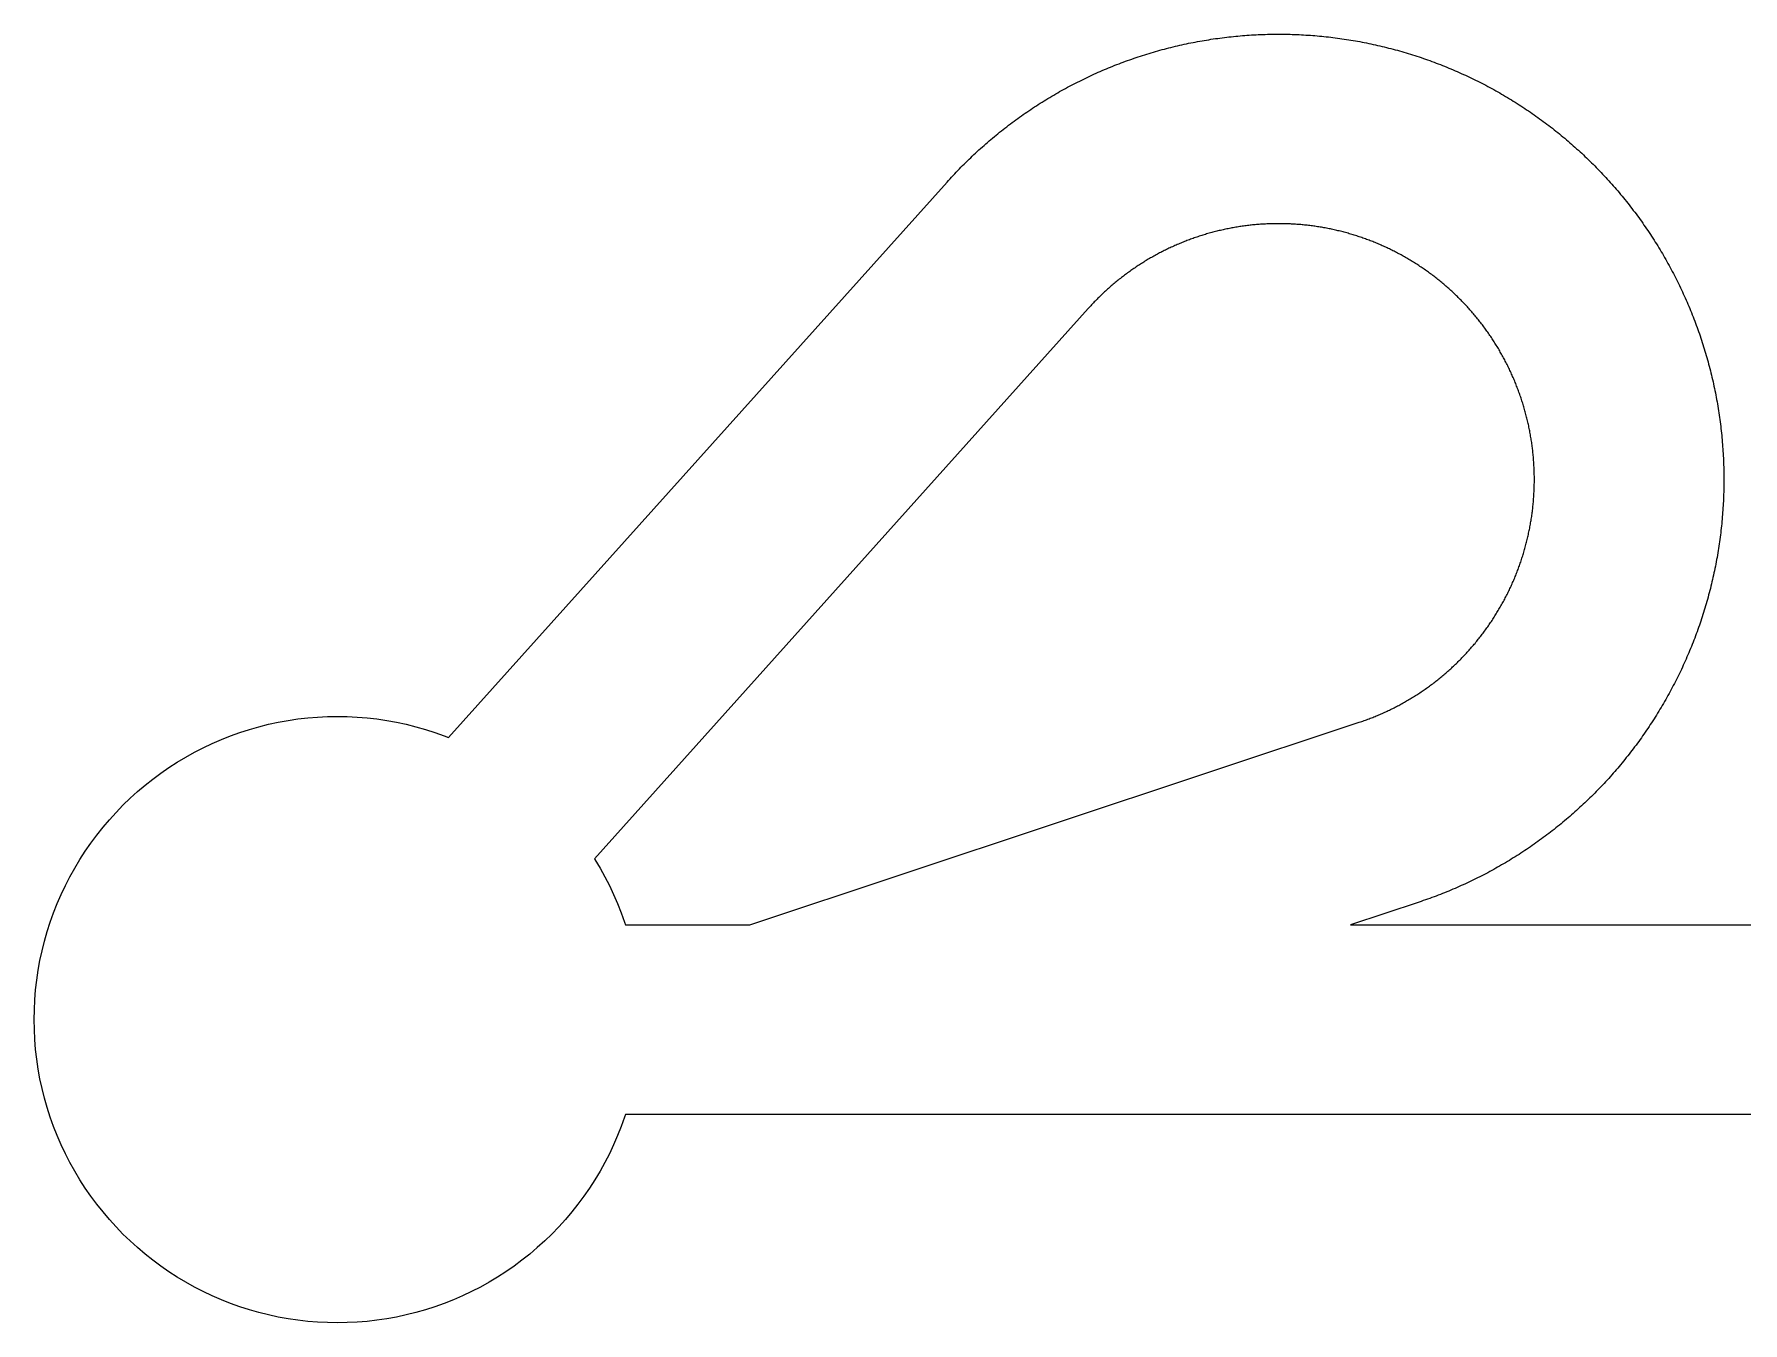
# Model space of a CAD drawing. Header units: millimetres. Extents: x -1.7 to 34.4, y -1.6 to 5.2.
# Drawn here: x -1.67 to 7.35, y -1.6 to 5.2 of the extents above; entities that cross this region are included whole.
import ezdxf

# ---------------------------------------------------------------- set-up
doc = ezdxf.new("R2010")
doc.units = ezdxf.units.MM

msp = doc.modelspace()

# ---------------------------------------------------------------- linework, layer by layer
for points in [[(1.445549, -0.514303), (1.427911, -0.5636), (1.408668, -0.612293), (1.387843, -0.660331), (1.365458, -0.707662), (1.341535, -0.754235), (1.316102, -0.8), (1.289185, -0.844909), (1.260813, -0.888912), (1.231016, -0.931964), (1.199827, -0.974018), (1.167278, -1.015029), (1.133405, -1.054953), (1.098244, -1.093748), (1.061832, -1.131371), (1.024209, -1.167783), (0.985415, -1.202944), (0.94549, -1.236817), (0.90448, -1.269365), (0.862426, -1.300555), (0.819374, -1.330351), (0.77537, -1.358723), (0.730461, -1.385641), (0.684696, -1.411074), (0.638123, -1.434996), (0.590792, -1.457382), (0.542755, -1.478207), (0.494061, -1.497449), (0.444764, -1.515088), (0.394917, -1.531105), (0.344572, -1.545481), (0.293783, -1.558203), (0.242606, -1.569256), (0.191094, -1.578629), (0.139303, -1.586312), (0.087289, -1.592296), (0.035106, -1.596574), (-0.017188, -1.599143), (-0.069539, -1.6), (-0.121889, -1.599143), (-0.174184, -1.596574), (-0.226366, -1.592296), (-0.278381, -1.586312), (-0.330172, -1.578629), (-0.381683, -1.569256), (-0.432861, -1.558203), (-0.483649, -1.545481), (-0.533994, -1.531105), (-0.583842, -1.515088), (-0.633139, -1.497449), (-0.681832, -1.478207), (-0.72987, -1.457382), (-0.777201, -1.434996), (-0.823774, -1.411074), (-0.869539, -1.385641), (-0.914447, -1.358723), (-0.958451, -1.330351), (-1.001503, -1.300555), (-1.043557, -1.269365), (-1.084568, -1.236817), (-1.124492, -1.202944), (-1.163286, -1.167783), (-1.20091, -1.131371), (-1.237321, -1.093748), (-1.272482, -1.054953), (-1.306355, -1.015029), (-1.338904, -0.974018), (-1.370093, -0.931964), (-1.39989, -0.888912), (-1.428262, -0.844909), (-1.455179, -0.8), (-1.480613, -0.754235), (-1.504535, -0.707662), (-1.526921, -0.660331), (-1.547746, -0.612293), (-1.566988, -0.5636), (-1.584627, -0.514303), (-1.600643, -0.464455), (-1.61502, -0.41411), (-1.627742, -0.363322), (-1.638795, -0.312145), (-1.648168, -0.260633), (-1.655851, -0.208842), (-1.661834, -0.156827), (-1.666113, -0.104645), (-1.668682, -0.052351), (-1.669539, 0), (-1.668682, 0.052351), (-1.666113, 0.104645), (-1.661834, 0.156827), (-1.655851, 0.208842), (-1.648168, 0.260633), (-1.638795, 0.312145), (-1.627742, 0.363322), (-1.61502, 0.41411), (-1.600643, 0.464455), (-1.584627, 0.514303), (-1.566988, 0.5636), (-1.547746, 0.612293), (-1.526921, 0.660331), (-1.504535, 0.707662), (-1.480613, 0.754235), (-1.455179, 0.8), (-1.428262, 0.844909), (-1.39989, 0.888912), (-1.370093, 0.931964), (-1.338904, 0.974018), (-1.306355, 1.015029), (-1.272482, 1.054953), (-1.237321, 1.093748), (-1.20091, 1.131371), (-1.163286, 1.167783), (-1.124492, 1.202944), (-1.084568, 1.236817), (-1.043557, 1.269365), (-1.001503, 1.300555), (-0.958451, 1.330351), (-0.914447, 1.358723), (-0.869539, 1.385641), (-0.823774, 1.411074), (-0.777201, 1.434996), (-0.72987, 1.457382), (-0.681832, 1.478207), (-0.633139, 1.497449), (-0.583842, 1.515088), (-0.533994, 1.531105), (-0.483649, 1.545481), (-0.432861, 1.558203), (-0.381683, 1.569256), (-0.330172, 1.578629), (-0.278381, 1.586312), (-0.226366, 1.592296), (-0.174184, 1.596574), (-0.121889, 1.599143), (-0.069539, 1.6), (-0.017188, 1.599143), (0.035106, 1.596574), (0.087289, 1.592296), (0.139303, 1.586312), (0.191094, 1.578629), (0.242606, 1.569256), (0.293783, 1.558203), (0.344572, 1.545481), (0.394917, 1.531105), (0.444764, 1.515088), (0.494061, 1.497449), (0.517213, 1.488301), (3.147144, 4.419407), (3.155155, 4.42829), (3.163212, 4.437133), (3.171314, 4.445934), (3.17946, 4.454695), (3.187651, 4.463413), (3.195887, 4.47209), (3.204166, 4.480725), (3.212489, 4.489318), (3.220856, 4.497868), (3.229266, 4.506375), (3.237719, 4.514839), (3.246216, 4.523261), (3.254755, 4.531639), (3.263336, 4.539973), (3.27196, 4.548264), (3.280626, 4.55651), (3.289334, 4.564713), (3.298084, 4.57287), (3.306875, 4.580984), (3.315707, 4.589052), (3.32458, 4.597076), (3.333494, 4.605054), (3.342448, 4.612986), (3.351443, 4.620873), (3.360478, 4.628714), (3.369552, 4.636509), (3.378666, 4.644258), (3.387819, 4.65196), (3.397012, 4.659615), (3.406243, 4.667224), (3.415513, 4.674785), (3.424821, 4.6823), (3.434168, 4.689766), (3.443552, 4.697185), (3.452974, 4.704556), (3.462433, 4.711879), (3.47193, 4.719154), (3.481463, 4.726381), (3.491033, 4.733559), (3.500639, 4.740688), (3.510282, 4.747768), (3.519961, 4.754798), (3.529675, 4.76178), (3.539424, 4.768712), (3.549209, 4.775594), (3.559029, 4.782426), (3.568883, 4.789208), (3.578772, 4.79594), (3.588695, 4.802622), (3.598652, 4.809253), (3.608642, 4.815833), (3.618666, 4.822362), (3.628723, 4.82884), (3.638812, 4.835267), (3.648935, 4.841643), (3.659089, 4.847966), (3.669276, 4.854238), (3.679494, 4.860458), (3.689744, 4.866626), (3.700026, 4.872742), (3.710338, 4.878805), (3.720681, 4.884816), (3.731054, 4.890774), (3.741458, 4.896679), (3.751892, 4.902531), (3.762355, 4.90833), (3.772847, 4.914076), (3.783369, 4.919768), (3.79392, 4.925406), (3.804499, 4.930991), (3.815106, 4.936522), (3.825742, 4.941998), (3.836405, 4.947421), (3.847096, 4.952789), (3.857813, 4.958102), (3.868558, 4.963361), (3.87933, 4.968566), (3.890127, 4.973715), (3.900951, 4.978809), (3.911801, 4.983848), (3.922676, 4.988832), (3.933576, 4.993761), (3.944501, 4.998633), (3.955451, 5.003451), (3.966426, 5.008212), (3.977424, 5.012917), (3.988446, 5.017567), (3.999492, 5.02216), (4.010561, 5.026697), (4.021653, 5.031177), (4.032768, 5.035601), (4.043905, 5.039969), (4.055064, 5.044279), (4.066245, 5.048533), (4.077447, 5.05273), (4.088671, 5.05687), (4.099915, 5.060952), (4.11118, 5.064977), (4.122466, 5.068945), (4.133771, 5.072856), (4.145097, 5.076708), (4.156442, 5.080503), (4.167805, 5.084241), (4.179188, 5.08792), (4.19059, 5.091541), (4.202009, 5.095105), (4.213447, 5.09861), (4.224903, 5.102056), (4.236375, 5.105445), (4.247865, 5.108775), (4.259372, 5.112046), (4.270895, 5.115259), (4.282434, 5.118413), (4.29399, 5.121509), (4.305561, 5.124545), (4.317147, 5.127523), (4.328748, 5.130441), (4.340364, 5.133301), (4.351994, 5.136101), (4.363639, 5.138842), (4.375297, 5.141524), (4.386969, 5.144146), (4.398654, 5.146709), (4.410352, 5.149212), (4.422062, 5.151656), (4.433785, 5.15404), (4.44552, 5.156365), (4.457266, 5.15863), (4.469024, 5.160834), (4.480793, 5.162979), (4.492572, 5.165064), (4.504362, 5.16709), (4.516162, 5.169055), (4.527973, 5.170959), (4.539792, 5.172804), (4.551621, 5.174589), (4.563459, 5.176313), (4.575305, 5.177977), (4.58716, 5.179581), (4.599023, 5.181124), (4.610893, 5.182607), (4.622771, 5.18403), (4.634656, 5.185392), (4.646548, 5.186693), (4.658446, 5.187934), (4.67035, 5.189115), (4.68226, 5.190234), (4.694176, 5.191294), (4.706097, 5.192292), (4.718023, 5.19323), (4.729953, 5.194107), (4.741888, 5.194923), (4.753827, 5.195679), (4.765769, 5.196373), (4.777715, 5.197007), (4.789664, 5.19758), (4.801616, 5.198093), (4.81357, 5.198544), (4.825527, 5.198935), (4.837485, 5.199264), (4.849444, 5.199533), (4.861405, 5.199741), (4.873367, 5.199888), (4.88533, 5.199975), (4.897292, 5.2), (4.909255, 5.199964), (4.921217, 5.199868), (4.933179, 5.19971), (4.94514, 5.199492), (4.957099, 5.199213), (4.969057, 5.198873), (4.981013, 5.198472), (4.992967, 5.19801), (5.004918, 5.197487), (5.016867, 5.196904), (5.028812, 5.19626), (5.040754, 5.195555), (5.052692, 5.194789), (5.064626, 5.193962), (5.076556, 5.193075), (5.088481, 5.192127), (5.100401, 5.191118), (5.112316, 5.190048), (5.124225, 5.188918), (5.136128, 5.187728), (5.148025, 5.186476), (5.159916, 5.185165), (5.1718, 5.183792), (5.183676, 5.18236), (5.195546, 5.180866), (5.207407, 5.179313), (5.21926, 5.177699), (5.231105, 5.176024), (5.242941, 5.17429), (5.254769, 5.172495), (5.266587, 5.17064), (5.278395, 5.168725), (5.290194, 5.16675), (5.301982, 5.164714), (5.31376, 5.162619), (5.325527, 5.160464), (5.337283, 5.158249), (5.349027, 5.155974), (5.36076, 5.153639), (5.37248, 5.151245), (5.384189, 5.148791), (5.395884, 5.146278), (5.407567, 5.143705), (5.419237, 5.141072), (5.430893, 5.13838), (5.442535, 5.135629), (5.454163, 5.132819), (5.465776, 5.129949), (5.477375, 5.127021), (5.488958, 5.124033), (5.500527, 5.120987), (5.512079, 5.117881), (5.523616, 5.114717), (5.535136, 5.111494), (5.54664, 5.108213), (5.558127, 5.104873), (5.569597, 5.101475), (5.581049, 5.098018), (5.592484, 5.094503), (5.603901, 5.09093), (5.615299, 5.087299), (5.626679, 5.08361), (5.638039, 5.079862), (5.649381, 5.076058), (5.660703, 5.072195), (5.672005, 5.068275), (5.683287, 5.064297), (5.694549, 5.060262), (5.70579, 5.05617), (5.71701, 5.052021), (5.728209, 5.047814), (5.739386, 5.043551), (5.750541, 5.039231), (5.761674, 5.034854), (5.772785, 5.03042), (5.783873, 5.02593), (5.794938, 5.021383), (5.80598, 5.016781), (5.816998, 5.012122), (5.827993, 5.007407), (5.838963, 5.002636), (5.849909, 4.997809), (5.86083, 4.992927), (5.871726, 4.987989), (5.882597, 4.982996), (5.893442, 4.977947), (5.904261, 4.972844), (5.915054, 4.967685), (5.925821, 4.962472), (5.936561, 4.957203), (5.947275, 4.95188), (5.957961, 4.946503), (5.968619, 4.941071), (5.97925, 4.935586), (5.989853, 4.930046), (6.000427, 4.924452), (6.010973, 4.918804), (6.021489, 4.913103), (6.031977, 4.907348), (6.042435, 4.901541), (6.052864, 4.895679), (6.063262, 4.889765), (6.073631, 4.883798), (6.083968, 4.877779), (6.094275, 4.871706), (6.104551, 4.865582), (6.114796, 4.859405), (6.125009, 4.853176), (6.13519, 4.846895), (6.145339, 4.840563), (6.155456, 4.834179), (6.16554, 4.827743), (6.175592, 4.821256), (6.18561, 4.814718), (6.195594, 4.808129), (6.205545, 4.80149), (6.215463, 4.7948), (6.225345, 4.788059), (6.235194, 4.781268), (6.245008, 4.774428), (6.254787, 4.767537), (6.26453, 4.760597), (6.274238, 4.753607), (6.283911, 4.746568), (6.293547, 4.739479), (6.303148, 4.732342), (6.312711, 4.725156), (6.322239, 4.717921), (6.331729, 4.710638), (6.341182, 4.703307), (6.350597, 4.695928), (6.359975, 4.688501), (6.369315, 4.681026), (6.378617, 4.673504), (6.38788, 4.665934), (6.397105, 4.658318), (6.406291, 4.650654), (6.415437, 4.642944), (6.424544, 4.635188), (6.433612, 4.627385), (6.44264, 4.619536), (6.451628, 4.611641), (6.460575, 4.603701), (6.469482, 4.595715), (6.478348, 4.587684), (6.487174, 4.579608), (6.495958, 4.571487), (6.5047, 4.563322), (6.513401, 4.555112), (6.52206, 4.546858), (6.530677, 4.53856), (6.539251, 4.530218), (6.547783, 4.521833), (6.556272, 4.513404), (6.564718, 4.504932), (6.573121, 4.496417), (6.58148, 4.48786), (6.589796, 4.47926), (6.598068, 4.470618), (6.606295, 4.461934), (6.614479, 4.453209), (6.622618, 4.444441), (6.630712, 4.435633), (6.638761, 4.426783), (6.646765, 4.417893), (6.654724, 4.408961), (6.662637, 4.39999), (6.670504, 4.390978), (6.678325, 4.381926), (6.686101, 4.372835), (6.693829, 4.363704), (6.701512, 4.354534), (6.709147, 4.345325), (6.716736, 4.336077), (6.724277, 4.326791), (6.731771, 4.317466), (6.739217, 4.308104), (6.746616, 4.298703), (6.753966, 4.289266), (6.761269, 4.27979), (6.768523, 4.270278), (6.775729, 4.260729), (6.782886, 4.251143), (6.789994, 4.241521), (6.797053, 4.231863), (6.804063, 4.22217), (6.811023, 4.21244), (6.817934, 4.202676), (6.824794, 4.192876), (6.831605, 4.183041), (6.838366, 4.173172), (6.845077, 4.163269), (6.851737, 4.153332), (6.858346, 4.14336), (6.864904, 4.133356), (6.871412, 4.123318), (6.877868, 4.113247), (6.884273, 4.103143), (6.890626, 4.093007), (6.896928, 4.082839), (6.903178, 4.072638), (6.909375, 4.062406), (6.915521, 4.052143), (6.921614, 4.041849), (6.927655, 4.031523), (6.933644, 4.021167), (6.939579, 4.010781), (6.945461, 4.000364), (6.951291, 3.989918), (6.957067, 3.979442), (6.96279, 3.968937), (6.968459, 3.958403), (6.974074, 3.94784), (6.979636, 3.937249), (6.985144, 3.926629), (6.990597, 3.915982), (6.995996, 3.905307), (7.001341, 3.894605), (7.006632, 3.883875), (7.011867, 3.873119), (7.017048, 3.862337), (7.022174, 3.851528), (7.027244, 3.840693), (7.03226, 3.829832), (7.03722, 3.818946), (7.042125, 3.808035), (7.046974, 3.7971), (7.051767, 3.786139), (7.056505, 3.775154), (7.061186, 3.764146), (7.065812, 3.753114), (7.070381, 3.742058), (7.074894, 3.730979), (7.07935, 3.719877), (7.08375, 3.708753), (7.088093, 3.697607), (7.092379, 3.686438), (7.096609, 3.675248), (7.100781, 3.664037), (7.104896, 3.652804), (7.108955, 3.641551), (7.112955, 3.630277), (7.116899, 3.618983), (7.120784, 3.607669), (7.124612, 3.596335), (7.128383, 3.584982), (7.132095, 3.57361), (7.13575, 3.562219), (7.139346, 3.55081), (7.142885, 3.539382), (7.146365, 3.527937), (7.149787, 3.516474), (7.15315, 3.504994), (7.156455, 3.493497), (7.159702, 3.481983), (7.162889, 3.470453), (7.166019, 3.458907), (7.169089, 3.447345), (7.1721, 3.435767), (7.175052, 3.424175), (7.177946, 3.412567), (7.18078, 3.400945), (7.183555, 3.389309), (7.186271, 3.377658), (7.188927, 3.365994), (7.191524, 3.354317), (7.194061, 3.342626), (7.196539, 3.330923), (7.198958, 3.319207), (7.201316, 3.307479), (7.203615, 3.29574), (7.205854, 3.283988), (7.208034, 3.272226), (7.210153, 3.260452), (7.212213, 3.248668), (7.214212, 3.236874), (7.216151, 3.225069), (7.218031, 3.213255), (7.21985, 3.201431), (7.221609, 3.189599), (7.223307, 3.177757), (7.224945, 3.165907), (7.226523, 3.154049), (7.228041, 3.142183), (7.229498, 3.130309), (7.230895, 3.118428), (7.232231, 3.106541), (7.233507, 3.094646), (7.234722, 3.082745), (7.235876, 3.070838), (7.23697, 3.058926), (7.238003, 3.047008), (7.238976, 3.035085), (7.239888, 3.023157), (7.240739, 3.011224), (7.241529, 2.999288), (7.242259, 2.987347), (7.242927, 2.975403), (7.243535, 2.963456), (7.244082, 2.951506), (7.244569, 2.939553), (7.244994, 2.927598), (7.245359, 2.915641), (7.245662, 2.903682), (7.245905, 2.891722), (7.246087, 2.87976), (7.246208, 2.867798), (7.246268, 2.855836), (7.246268, 2.843873), (7.246206, 2.83191), (7.246084, 2.819948), (7.2459, 2.807987), (7.245656, 2.796027), (7.245351, 2.784068), (7.244985, 2.772111), (7.244558, 2.760156), (7.24407, 2.748203), (7.243521, 2.736253), (7.242912, 2.724306), (7.242242, 2.712362), (7.241511, 2.700421), (7.240719, 2.688485), (7.239866, 2.676553), (7.238953, 2.664625), (7.237979, 2.652702), (7.236944, 2.640784), (7.235849, 2.628872), (7.234693, 2.616965), (7.233476, 2.605064), (7.232199, 2.59317), (7.230861, 2.581282), (7.229463, 2.569401), (7.228005, 2.557528), (7.226486, 2.545662), (7.224906, 2.533804), (7.223266, 2.521954), (7.221566, 2.510113), (7.219806, 2.498281), (7.217986, 2.486457), (7.216105, 2.474643), (7.214164, 2.462839), (7.212163, 2.451045), (7.210102, 2.439261), (7.207981, 2.427488), (7.205801, 2.415725), (7.20356, 2.403974), (7.20126, 2.392235), (7.1989, 2.380507), (7.19648, 2.368792), (7.194, 2.357089), (7.191461, 2.345399), (7.188863, 2.333722), (7.186205, 2.322058), (7.183488, 2.310408), (7.180712, 2.298772), (7.177876, 2.28715), (7.174981, 2.275543), (7.172027, 2.263951), (7.169015, 2.252374), (7.165943, 2.240812), (7.162813, 2.229266), (7.159623, 2.217736), (7.156376, 2.206223), (7.153069, 2.194726), (7.149704, 2.183247), (7.146281, 2.171784), (7.142799, 2.160339), (7.139259, 2.148912), (7.135661, 2.137503), (7.132005, 2.126113), (7.128292, 2.114741), (7.12452, 2.103389), (7.12069, 2.092056), (7.116803, 2.080742), (7.112859, 2.069449), (7.108856, 2.058175), (7.104797, 2.046922), (7.10068, 2.03569), (7.096506, 2.024479), (7.092276, 2.01329), (7.087988, 2.002122), (7.083643, 1.990976), (7.079242, 1.979852), (7.074784, 1.968751), (7.07027, 1.957673), (7.0657, 1.946618), (7.061073, 1.935586), (7.05639, 1.924578), (7.051651, 1.913594), (7.046856, 1.902634), (7.042006, 1.891699), (7.0371, 1.880788), (7.032138, 1.869903), (7.027122, 1.859043), (7.02205, 1.848209), (7.016922, 1.837401), (7.01174, 1.826618), (7.006503, 1.815863), (7.001212, 1.805134), (6.995866, 1.794433), (6.990465, 1.783758), (6.98501, 1.773112), (6.979501, 1.762493), (6.973938, 1.751902), (6.968321, 1.74134), (6.962651, 1.730807), (6.956927, 1.720303), (6.95115, 1.709827), (6.945319, 1.699382), (6.939435, 1.688966), (6.933498, 1.67858), (6.927509, 1.668225), (6.921467, 1.6579), (6.915372, 1.647607), (6.909225, 1.637344), (6.903026, 1.627113), (6.896775, 1.616913), (6.890472, 1.606746), (6.884117, 1.59661), (6.877711, 1.586508), (6.871254, 1.576437), (6.864745, 1.5664), (6.858185, 1.556396), (6.851575, 1.546426), (6.844914, 1.53649), (6.838202, 1.526587), (6.83144, 1.516719), (6.824628, 1.506885), (6.817766, 1.497086), (6.810854, 1.487322), (6.803892, 1.477594), (6.796881, 1.467901), (6.789821, 1.458244), (6.782712, 1.448623), (6.775554, 1.439038), (6.768347, 1.42949), (6.761092, 1.419979), (6.753788, 1.410504), (6.746436, 1.401067), (6.739036, 1.391668), (6.731589, 1.382306), (6.724094, 1.372982), (6.716551, 1.363697), (6.708962, 1.35445), (6.701325, 1.345242), (6.693642, 1.336073), (6.685912, 1.326943), (6.678136, 1.317853), (6.670313, 1.308802), (6.662445, 1.299791), (6.65453, 1.290821), (6.646571, 1.28189), (6.638566, 1.273001), (6.630515, 1.264152), (6.62242, 1.255345), (6.61428, 1.246578), (6.606096, 1.237854), (6.597867, 1.229171), (6.589594, 1.22053), (6.581277, 1.211931), (6.572917, 1.203375), (6.564513, 1.194861), (6.556066, 1.18639), (6.547576, 1.177963), (6.539043, 1.169578), (6.530467, 1.161238), (6.521849, 1.152941), (6.51319, 1.144688), (6.504488, 1.136479), (6.495744, 1.128315), (6.486959, 1.120195), (6.478133, 1.11212), (6.469266, 1.10409), (6.460358, 1.096105), (6.451409, 1.088166), (6.442421, 1.080272), (6.433392, 1.072425), (6.424323, 1.064623), (6.415215, 1.056868), (6.406067, 1.049159), (6.396881, 1.041496), (6.387655, 1.033881), (6.378391, 1.026313), (6.369088, 1.018792), (6.359747, 1.011318), (6.350368, 1.003892), (6.340952, 0.996514), (6.331498, 0.989184), (6.322007, 0.981902), (6.312479, 0.974668), (6.302914, 0.967484), (6.293313, 0.960347), (6.283676, 0.95326), (6.274002, 0.946222), (6.264293, 0.939234), (6.254549, 0.932295), (6.244769, 0.925405), (6.234955, 0.918566), (6.225105, 0.911776), (6.215221, 0.905037), (6.205304, 0.898348), (6.195352, 0.89171), (6.185366, 0.885122), (6.175347, 0.878585), (6.165295, 0.8721), (6.15521, 0.865665), (6.145093, 0.859283), (6.134943, 0.852951), (6.124761, 0.846672), (6.114547, 0.840444), (6.104301, 0.834268), (6.094025, 0.828145), (6.083717, 0.822074), (6.073378, 0.816056), (6.063009, 0.81009), (6.05261, 0.804177), (6.042181, 0.798317), (6.031722, 0.792511), (6.021234, 0.786757), (6.010716, 0.781058), (6.00017, 0.775411), (5.989595, 0.769819), (5.978991, 0.76428), (5.96836, 0.758796), (5.957701, 0.753365), (5.947014, 0.747989), (5.9363, 0.742668), (5.925559, 0.737401), (5.914792, 0.732189), (5.903998, 0.727031), (5.893178, 0.721929), (5.882332, 0.716882), (5.871461, 0.71189), (5.860564, 0.706954), (5.849642, 0.702073), (5.838696, 0.697247), (5.827725, 0.692478), (5.81673, 0.687764), (5.805711, 0.683107), (5.794669, 0.678505), (5.783603, 0.67396), (5.772515, 0.669471), (5.761404, 0.665039), (5.75027, 0.660664), (5.739114, 0.656345), (5.727936, 0.652083), (5.716737, 0.647878), (5.705516, 0.643729), (5.694275, 0.639639), (5.683013, 0.635605), (5.67173, 0.631629), (5.660427, 0.62771), (5.649105, 0.623849), (5.637763, 0.620046), (5.276737, 0.5), (8.246276, 0.5)], [(1.289185, 0.844909), (1.316102, 0.8), (1.341535, 0.754235), (1.365458, 0.707662), (1.387843, 0.660331), (1.408668, 0.612293), (1.427911, 0.5636), (1.445549, 0.514303), (1.450145, 0.5), (2.107431, 0.5), (5.322236, 1.568962), (5.328752, 1.571147), (5.335256, 1.573365), (5.34175, 1.575617), (5.348231, 1.577901), (5.354701, 1.580218), (5.361159, 1.582568), (5.367604, 1.584951), (5.374038, 1.587367), (5.380459, 1.589815), (5.386868, 1.592296), (5.393264, 1.59481), (5.399647, 1.597356), (5.406017, 1.599935), (5.412374, 1.602546), (5.418718, 1.605189), (5.425047, 1.607865), (5.431364, 1.610572), (5.437666, 1.613312), (5.443954, 1.616084), (5.450229, 1.618888), (5.456488, 1.621724), (5.462734, 1.624592), (5.468964, 1.627491), (5.47518, 1.630422), (5.481381, 1.633385), (5.487566, 1.636379), (5.493737, 1.639405), (5.499891, 1.642462), (5.506031, 1.64555), (5.512154, 1.64867), (5.518261, 1.651821), (5.524353, 1.655002), (5.530428, 1.658215), (5.536486, 1.661459), (5.542528, 1.664733), (5.548553, 1.668038), (5.554562, 1.671374), (5.560553, 1.67474), (5.566527, 1.678137), (5.572484, 1.681564), (5.578423, 1.685021), (5.584344, 1.688509), (5.590248, 1.692027), (5.596134, 1.695574), (5.602001, 1.699152), (5.60785, 1.702759), (5.613681, 1.706396), (5.619493, 1.710063), (5.625287, 1.713759), (5.631062, 1.717485), (5.636817, 1.72124), (5.642553, 1.725025), (5.64827, 1.728838), (5.653968, 1.732681), (5.659646, 1.736552), (5.665304, 1.740453), (5.670942, 1.744382), (5.67656, 1.748339), (5.682158, 1.752326), (5.687736, 1.756341), (5.693293, 1.760384), (5.698829, 1.764455), (5.704345, 1.768554), (5.709839, 1.772682), (5.715313, 1.776837), (5.720765, 1.78102), (5.726196, 1.785231), (5.731606, 1.78947), (5.736993, 1.793736), (5.742359, 1.798029), (5.747703, 1.80235), (5.753025, 1.806698), (5.758325, 1.811072), (5.763603, 1.815474), (5.768858, 1.819903), (5.77409, 1.824358), (5.7793, 1.82884), (5.784487, 1.833348), (5.78965, 1.837883), (5.794791, 1.842443), (5.799908, 1.84703), (5.805002, 1.851643), (5.810073, 1.856282), (5.815119, 1.860947), (5.820142, 1.865637), (5.825141, 1.870353), (5.830116, 1.875094), (5.835067, 1.87986), (5.839993, 1.884651), (5.844895, 1.889468), (5.849772, 1.894309), (5.854625, 1.899176), (5.859452, 1.904066), (5.864255, 1.908982), (5.869033, 1.913921), (5.873785, 1.918885), (5.878513, 1.923873), (5.883214, 1.928885), (5.887891, 1.933921), (5.892541, 1.938981), (5.897166, 1.944064), (5.901764, 1.949171), (5.906337, 1.954301), (5.910883, 1.959455), (5.915404, 1.964631), (5.919897, 1.96983), (5.924365, 1.975052), (5.928805, 1.980297), (5.933219, 1.985565), (5.937606, 1.990854), (5.941966, 1.996166), (5.946299, 2.001501), (5.950605, 2.006857), (5.954883, 2.012235), (5.959134, 2.017634), (5.963357, 2.023056), (5.967553, 2.028498), (5.971721, 2.033962), (5.975861, 2.039447), (5.979973, 2.044954), (5.984057, 2.050481), (5.988113, 2.056028), (5.992141, 2.061597), (5.99614, 2.067185), (6.00011, 2.072794), (6.004053, 2.078423), (6.007966, 2.084072), (6.01185, 2.089741), (6.015706, 2.09543), (6.019533, 2.101138), (6.02333, 2.106866), (6.027099, 2.112613), (6.030838, 2.118379), (6.034547, 2.124164), (6.038227, 2.129968), (6.041878, 2.13579), (6.045499, 2.141631), (6.04909, 2.14749), (6.052651, 2.153368), (6.056182, 2.159263), (6.059683, 2.165177), (6.063154, 2.171108), (6.066595, 2.177057), (6.070006, 2.183023), (6.073386, 2.189007), (6.076735, 2.195007), (6.080054, 2.201025), (6.083342, 2.207059), (6.0866, 2.21311), (6.089827, 2.219178), (6.093022, 2.225262), (6.096187, 2.231362), (6.099321, 2.237478), (6.102423, 2.24361), (6.105494, 2.249758), (6.108534, 2.255921), (6.111543, 2.2621), (6.11452, 2.268294), (6.117465, 2.274503), (6.120379, 2.280727), (6.123261, 2.286966), (6.126111, 2.293219), (6.128929, 2.299486), (6.131716, 2.305768), (6.13447, 2.312064), (6.137192, 2.318374), (6.139883, 2.324698), (6.142541, 2.331036), (6.145166, 2.337386), (6.147759, 2.343751), (6.15032, 2.350128), (6.152849, 2.356518), (6.155344, 2.362921), (6.157808, 2.369337), (6.160238, 2.375765), (6.162636, 2.382205), (6.165001, 2.388657), (6.167333, 2.395122), (6.169632, 2.401598), (6.171898, 2.408086), (6.174131, 2.414585), (6.176331, 2.421096), (6.178498, 2.427617), (6.180631, 2.43415), (6.182731, 2.440693), (6.184798, 2.447247), (6.186832, 2.453812), (6.188832, 2.460387), (6.190798, 2.466971), (6.192731, 2.473566), (6.194631, 2.480171), (6.196497, 2.486785), (6.198329, 2.493408), (6.200127, 2.500041), (6.201892, 2.506683), (6.203622, 2.513333), (6.205319, 2.519993), (6.206982, 2.526661), (6.208611, 2.533337), (6.210206, 2.540022), (6.211767, 2.546714), (6.213294, 2.553415), (6.214787, 2.560123), (6.216245, 2.566838), (6.21767, 2.573561), (6.21906, 2.580291), (6.220415, 2.587029), (6.221737, 2.593773), (6.223024, 2.600523), (6.224277, 2.60728), (6.225495, 2.614044), (6.226679, 2.620813), (6.227829, 2.627588), (6.228944, 2.634369), (6.230024, 2.641156), (6.23107, 2.647948), (6.232081, 2.654746), (6.233058, 2.661548), (6.234, 2.668356), (6.234907, 2.675168), (6.23578, 2.681984), (6.236618, 2.688805), (6.237421, 2.69563), (6.238189, 2.702459), (6.238923, 2.709292), (6.239622, 2.716129), (6.240286, 2.722969), (6.240915, 2.729812), (6.241509, 2.736659), (6.242069, 2.743508), (6.242594, 2.75036), (6.243083, 2.757215), (6.243538, 2.764072), (6.243958, 2.770931), (6.244343, 2.777793), (6.244693, 2.784656), (6.245009, 2.791521), (6.245289, 2.798387), (6.245534, 2.805255), (6.245744, 2.812124), (6.24592, 2.818994), (6.24606, 2.825865), (6.246165, 2.832736), (6.246236, 2.839608), (6.246271, 2.84648), (6.246272, 2.853352), (6.246237, 2.860225), (6.246167, 2.867096), (6.246063, 2.873968), (6.245923, 2.880839), (6.245749, 2.887709), (6.24554, 2.894578), (6.245295, 2.901445), (6.245016, 2.908312), (6.244701, 2.915177), (6.244352, 2.92204), (6.243968, 2.928902), (6.243549, 2.935761), (6.243095, 2.942618), (6.242606, 2.949473), (6.242082, 2.956325), (6.241523, 2.963175), (6.24093, 2.970021), (6.240302, 2.976865), (6.239638, 2.983705), (6.23894, 2.990541), (6.238207, 2.997374), (6.23744, 3.004204), (6.236637, 3.011029), (6.2358, 3.01785), (6.234929, 3.024666), (6.234022, 3.031479), (6.233081, 3.038286), (6.232105, 3.045089), (6.231095, 3.051886), (6.23005, 3.058678), (6.22897, 3.065465), (6.227856, 3.072247), (6.226708, 3.079022), (6.225524, 3.085792), (6.224307, 3.092555), (6.223055, 3.099312), (6.221769, 3.106063), (6.220448, 3.112807), (6.219093, 3.119545), (6.217704, 3.126275), (6.21628, 3.132998), (6.214823, 3.139714), (6.213331, 3.146422), (6.211805, 3.153123), (6.210245, 3.159816), (6.20865, 3.1665), (6.207022, 3.173177), (6.20536, 3.179845), (6.203664, 3.186505), (6.201934, 3.193155), (6.200171, 3.199798), (6.198373, 3.20643), (6.196542, 3.213054), (6.194677, 3.219668), (6.192778, 3.226273), (6.190846, 3.232868), (6.18888, 3.239453), (6.186881, 3.246028), (6.184848, 3.252593), (6.182782, 3.259147), (6.180683, 3.265691), (6.17855, 3.272224), (6.176384, 3.278746), (6.174185, 3.285256), (6.171953, 3.291756), (6.169687, 3.298244), (6.167389, 3.304721), (6.165058, 3.311185), (6.162694, 3.317638), (6.160297, 3.324079), (6.157867, 3.330507), (6.155405, 3.336923), (6.15291, 3.343326), (6.150382, 3.349717), (6.147822, 3.356094), (6.14523, 3.362459), (6.142605, 3.36881), (6.139948, 3.375148), (6.137258, 3.381472), (6.134537, 3.387782), (6.131783, 3.394078), (6.128998, 3.400361), (6.12618, 3.406629), (6.12333, 3.412882), (6.120449, 3.419121), (6.117536, 3.425346), (6.114592, 3.431555), (6.111615, 3.437749), (6.108608, 3.443928), (6.105569, 3.450092), (6.102498, 3.45624), (6.099397, 3.462373), (6.096264, 3.468489), (6.0931, 3.47459), (6.089905, 3.480674), (6.086679, 3.486742), (6.083422, 3.492794), (6.080135, 3.498828), (6.076816, 3.504846), (6.073468, 3.510847), (6.070088, 3.516831), (6.066679, 3.522798), (6.063238, 3.528747), (6.059768, 3.534679), (6.056268, 3.540593), (6.052737, 3.546489), (6.049177, 3.552367), (6.045586, 3.558226), (6.041966, 3.564068), (6.038317, 3.569891), (6.034637, 3.575695), (6.030928, 3.58148), (6.02719, 3.587247), (6.023422, 3.592994), (6.019626, 3.598722), (6.0158, 3.604431), (6.011945, 3.61012), (6.008061, 3.61579), (6.004148, 3.621439), (6.000207, 3.627069), (5.996237, 3.632678), (5.992238, 3.638268), (5.988211, 3.643836), (5.984156, 3.649385), (5.980073, 3.654912), (5.975961, 3.660419), (5.971822, 3.665904), (5.967655, 3.671369), (5.96346, 3.676812), (5.959237, 3.682234), (5.954987, 3.687634), (5.950709, 3.693013), (5.946404, 3.698369), (5.942072, 3.703704), (5.937712, 3.709017), (5.933326, 3.714307), (5.928913, 3.719575), (5.924473, 3.72482), (5.920006, 3.730043), (5.915513, 3.735243), (5.910994, 3.74042), (5.906448, 3.745574), (5.901876, 3.750704), (5.897278, 3.755812), (5.892654, 3.760895), (5.888004, 3.765956), (5.883329, 3.770992), (5.878627, 3.776005), (5.873901, 3.780994), (5.869149, 3.785958), (5.864372, 3.790898), (5.85957, 3.795814), (5.854743, 3.800706), (5.849891, 3.805572), (5.845014, 3.810414), (5.840113, 3.815232), (5.835187, 3.820024), (5.830237, 3.824791), (5.825263, 3.829532), (5.820264, 3.834249), (5.815242, 3.838939), (5.810196, 3.843605), (5.805126, 3.848244), (5.800033, 3.852858), (5.794916, 3.857445), (5.789776, 3.862007), (5.784613, 3.866542), (5.779426, 3.871051), (5.774217, 3.875533), (5.768985, 3.879989), (5.763731, 3.884418), (5.758454, 3.888821), (5.753155, 3.893196), (5.747833, 3.897545), (5.74249, 3.901866), (5.737124, 3.90616), (5.731737, 3.910427), (5.726328, 3.914666), (5.720898, 3.918877), (5.715446, 3.923061), (5.709973, 3.927217), (5.704479, 3.931345), (5.698964, 3.935446), (5.693428, 3.939518), (5.687871, 3.943561), (5.682294, 3.947577), (5.676697, 3.951564), (5.671079, 3.955522), (5.665441, 3.959452), (5.659784, 3.963353), (5.654106, 3.967225), (5.648409, 3.971069), (5.642693, 3.974883), (5.636957, 3.978668), (5.631202, 3.982424), (5.625428, 3.98615), (5.619635, 3.989847), (5.613823, 3.993515), (5.607993, 3.997153), (5.602144, 4.000761), (5.596277, 4.004339), (5.590391, 4.007887), (5.584488, 4.011406), (5.578567, 4.014894), (5.572628, 4.018352), (5.566672, 4.02178), (5.560699, 4.025178), (5.554708, 4.028545), (5.5487, 4.031881), (5.542675, 4.035187), (5.536633, 4.038462), (5.530575, 4.041706), (5.524501, 4.04492), (5.51841, 4.048102), (5.512303, 4.051254), (5.50618, 4.054374), (5.500041, 4.057463), (5.493887, 4.060521), (5.487717, 4.063547), (5.481532, 4.066542), (5.475331, 4.069506), (5.469116, 4.072438), (5.462886, 4.075338), (5.456641, 4.078206), (5.450381, 4.081043), (5.444107, 4.083848), (5.437819, 4.086621), (5.431517, 4.089361), (5.425201, 4.09207), (5.418872, 4.094746), (5.412529, 4.09739), (5.406172, 4.100002), (5.399802, 4.102582), (5.39342, 4.105129), (5.387024, 4.107643), (5.380616, 4.110125), (5.374195, 4.112574), (5.367761, 4.114991), (5.361316, 4.117374), (5.354858, 4.119725), (5.348389, 4.122043), (5.341907, 4.124328), (5.335415, 4.12658), (5.328911, 4.128799), (5.322395, 4.130985), (5.315869, 4.133137), (5.309332, 4.135257), (5.302784, 4.137343), (5.296225, 4.139395), (5.289656, 4.141415), (5.283077, 4.1434), (5.276488, 4.145353), (5.269889, 4.147271), (5.263281, 4.149156), (5.256663, 4.151008), (5.250035, 4.152825), (5.243399, 4.154609), (5.236753, 4.15636), (5.230099, 4.158076), (5.223435, 4.159758), (5.216764, 4.161407), (5.210084, 4.163021), (5.203396, 4.164602), (5.1967, 4.166148), (5.189996, 4.16766), (5.183285, 4.169138), (5.176566, 4.170582), (5.16984, 4.171992), (5.163107, 4.173367), (5.156367, 4.174708), (5.14962, 4.176015), (5.142867, 4.177288), (5.136107, 4.178526), (5.129341, 4.17973), (5.122569, 4.180899), (5.115791, 4.182033), (5.109008, 4.183134), (5.102219, 4.184199), (5.095424, 4.18523), (5.088625, 4.186227), (5.08182, 4.187189), (5.075011, 4.188116), (5.068197, 4.189008), (5.061378, 4.189866), (5.054555, 4.190689), (5.047729, 4.191478), (5.040898, 4.192231), (5.034063, 4.19295), (5.027225, 4.193634), (5.020384, 4.194283), (5.013539, 4.194897), (5.006691, 4.195477), (4.999841, 4.196022), (4.992988, 4.196531), (4.986132, 4.197006), (4.979274, 4.197446), (4.972414, 4.197851), (4.965551, 4.198221), (4.958687, 4.198557), (4.951822, 4.198857), (4.944955, 4.199122), (4.938086, 4.199352), (4.931217, 4.199548), (4.924346, 4.199708), (4.917475, 4.199834), (4.910604, 4.199924), (4.903732, 4.199979), (4.89686, 4.2), (4.889988, 4.199985), (4.883116, 4.199936), (4.876244, 4.199851), (4.869373, 4.199732), (4.862502, 4.199577), (4.855633, 4.199388), (4.848764, 4.199164), (4.841897, 4.198904), (4.835031, 4.19861), (4.828167, 4.198281), (4.821304, 4.197917), (4.814443, 4.197518), (4.807585, 4.197083), (4.800729, 4.196615), (4.793875, 4.196111), (4.787024, 4.195572), (4.780176, 4.194998), (4.773331, 4.19439), (4.766489, 4.193747), (4.75965, 4.193069), (4.752815, 4.192356), (4.745983, 4.191608), (4.739156, 4.190826), (4.732332, 4.190008), (4.725513, 4.189157), (4.718699, 4.18827), (4.711888, 4.187349), (4.705083, 4.186393), (4.698283, 4.185402), (4.691487, 4.184377), (4.684697, 4.183317), (4.677913, 4.182223), (4.671134, 4.181094), (4.664361, 4.179931), (4.657594, 4.178733), (4.650833, 4.177501), (4.644079, 4.176234), (4.637331, 4.174933), (4.630589, 4.173598), (4.623855, 4.172228), (4.617128, 4.170824), (4.610408, 4.169386), (4.603695, 4.167914), (4.59699, 4.166407), (4.590293, 4.164867), (4.583603, 4.163292), (4.576922, 4.161683), (4.570249, 4.160041), (4.563585, 4.158364), (4.556929, 4.156654), (4.550282, 4.154909), (4.543644, 4.153131), (4.537015, 4.151319), (4.530395, 4.149473), (4.523785, 4.147594), (4.517184, 4.145681), (4.510593, 4.143735), (4.504012, 4.141754), (4.497442, 4.139741), (4.490882, 4.137694), (4.484332, 4.135614), (4.477793, 4.1335), (4.471265, 4.131353), (4.464747, 4.129173), (4.458241, 4.12696), (4.451747, 4.124713), (4.445263, 4.122434), (4.438792, 4.120122), (4.432332, 4.117776), (4.425885, 4.115398), (4.419449, 4.112987), (4.413026, 4.110544), (4.406616, 4.108067), (4.400218, 4.105558), (4.393833, 4.103017), (4.387461, 4.100443), (4.381102, 4.097837), (4.374757, 4.095198), (4.368425, 4.092527), (4.362107, 4.089824), (4.355802, 4.087089), (4.349512, 4.084321), (4.343236, 4.081522), (4.336974, 4.078691), (4.330726, 4.075828), (4.324493, 4.072933), (4.318276, 4.070006), (4.312073, 4.067048), (4.305885, 4.064059), (4.299712, 4.061038), (4.293555, 4.057985), (4.287414, 4.054901), (4.281288, 4.051786), (4.275178, 4.04864), (4.269085, 4.045463), (4.263007, 4.042255), (4.256946, 4.039016), (4.250902, 4.035746), (4.244874, 4.032445), (4.238864, 4.029114), (4.23287, 4.025752), (4.226893, 4.02236), (4.220934, 4.018937), (4.214992, 4.015484), (4.209068, 4.012001), (4.203162, 4.008488), (4.197274, 4.004944), (4.191403, 4.001371), (4.185552, 3.997768), (4.179718, 3.994135), (4.173903, 3.990473), (4.168107, 3.986781), (4.16233, 3.983059), (4.156571, 3.979308), (4.150832, 3.975528), (4.145112, 3.971719), (4.139412, 3.967881), (4.133731, 3.964013), (4.12807, 3.960117), (4.122429, 3.956192), (4.116808, 3.952239), (4.111207, 3.948256), (4.105627, 3.944246), (4.100067, 3.940207), (4.094527, 3.93614), (4.089009, 3.932044), (4.083511, 3.927921), (4.078034, 3.92377), (4.072579, 3.91959), (4.067145, 3.915383), (4.061732, 3.911149), (4.056341, 3.906887), (4.050972, 3.902598), (4.045625, 3.898281), (4.040299, 3.893937), (4.034996, 3.889566), (4.029716, 3.885168), (4.024457, 3.880744), (4.019222, 3.876292), (4.014009, 3.871815), (4.008819, 3.86731), (4.003651, 3.862779), (3.998507, 3.858222), (3.993387, 3.853639), (3.988289, 3.84903), (3.983216, 3.844395), (3.978165, 3.839734), (3.973139, 3.835048), (3.968137, 3.830336), (3.963158, 3.825598), (3.958204, 3.820836), (3.953274, 3.816048), (3.948369, 3.811235), (3.943488, 3.806397), (3.938632, 3.801535), (3.9338, 3.796647), (3.928994, 3.791736), (3.924213, 3.786799), (3.919456, 3.781839), (3.914726, 3.776854), (3.91002, 3.771846), (3.90534, 3.766813), (3.900686, 3.761757), (3.896058, 3.756677), (3.891455, 3.751574), (1.286788, 0.848625), (1.289185, 0.844909)], [(31.274035, -0.5), (1.450145, -0.5), (1.445549, -0.514303)]]:
    msp.add_lwpolyline(points)

doc.saveas('drawing.dxf')
